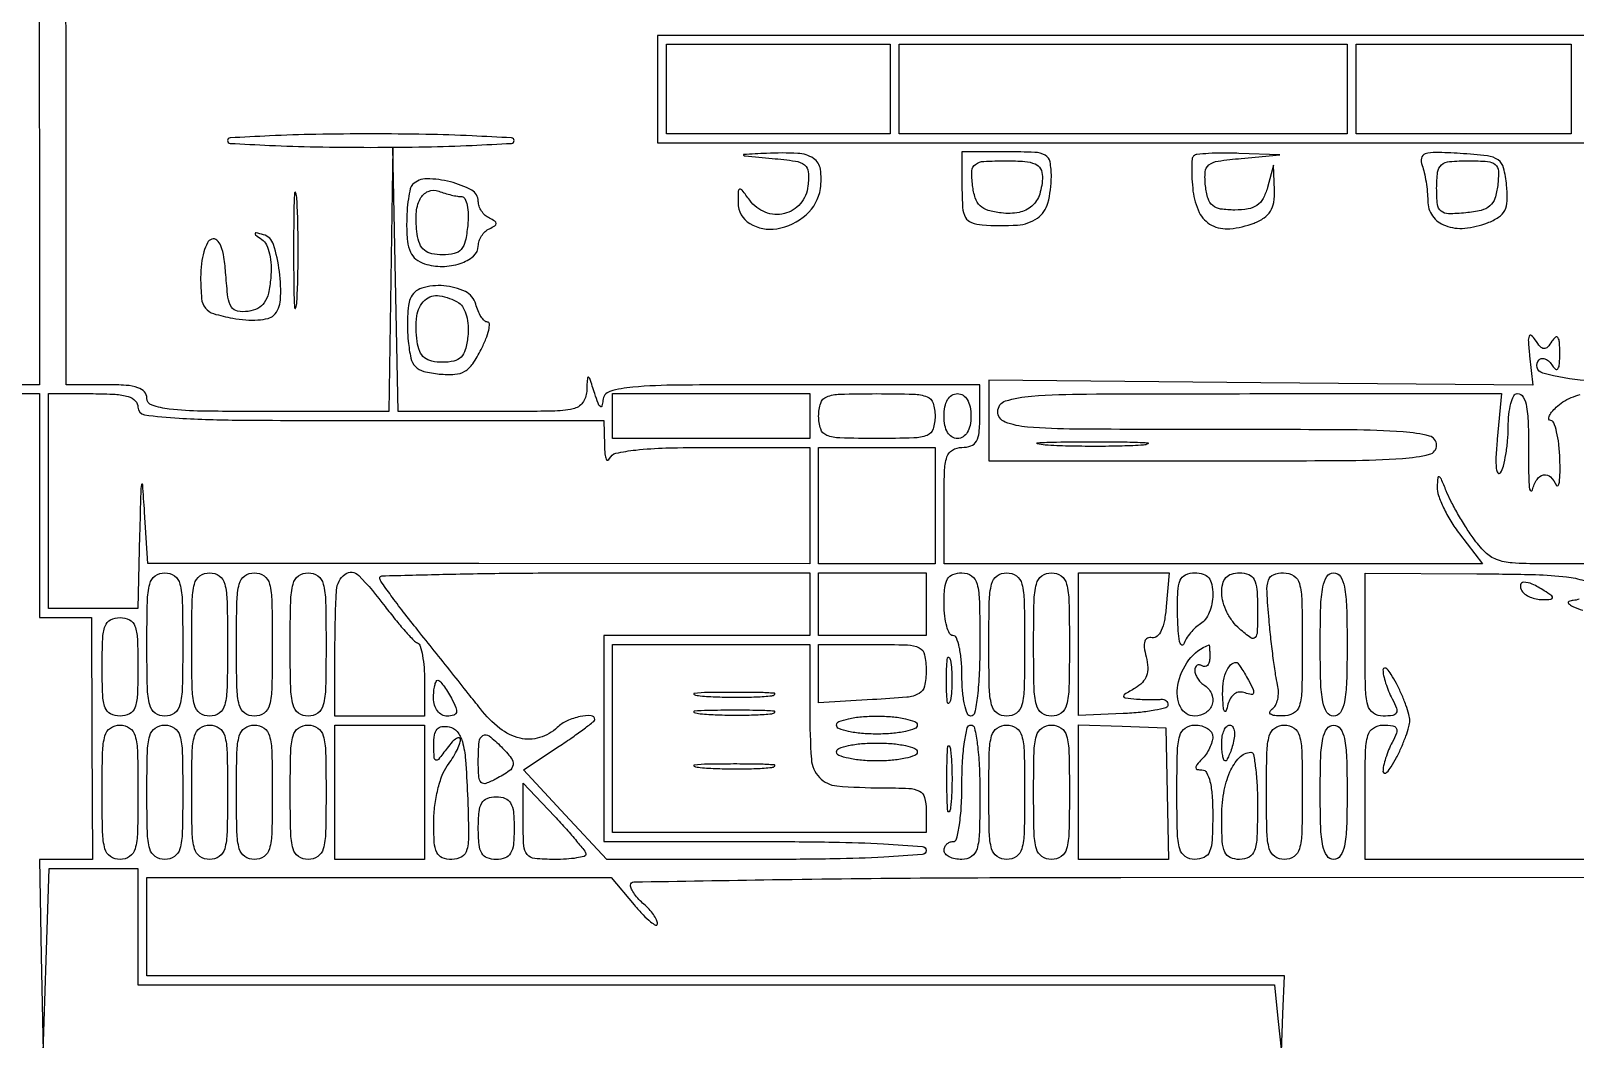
# Model space of a CAD drawing. Extents: x 23 to 255, y 40 to 184.
# Drawn here: x 39.6 to 54.18, y 74.53 to 84.05 of the extents above; entities that cross this region are included whole.
import ezdxf

# ---------------------------------------------------------------- set-up
doc = ezdxf.new("R2010")
doc.units = 0
doc.header["$MEASUREMENT"] = 0

msp = doc.modelspace()

# ---------------------------------------------------------------- linework, layer by layer
for points in [[(207.919475, 175.632891, 0.000007), (191.762556, 175.634099, 0.00002), (173.0434, 175.634494, 0.000013), (151.49745, 175.633531)], [(39.5928, 90.2682, -0.739117), (39.631821, 90.257151, -0.00105), (39.654189, 89.125344, -0.003206), (39.670741, 87.653852, -0.001142), (39.676105, 85.55175), (39.6774, 80.7084), (39.4236, 80.7084)], [(54.3132, 79.0164), (53.853661, 79.0164, -0.015677), (53.587766, 79.024739, -0.076647), (53.441211, 79.05685, -0.104295), (53.333626, 79.126803, -0.041938), (53.219716, 79.26133, -0.014145), (53.147095, 79.369677, -0.010594), (53.073102, 79.492833, -0.010731), (53.00834, 79.611844, -0.02399), (52.965517, 79.70548, 0.005489), (52.919288, 79.81733, 0.189238), (52.899641, 79.837311, 0.515379), (52.885513, 79.828995, 0.013456), (52.880362, 79.743485, 0.091791), (52.892576, 79.662573, 0.027404), (52.939968, 79.546515, 0.026473), (53.008604, 79.419495, 0.025821), (53.090805, 79.299335), (53.306611, 79.0164), (50.764305, 79.0164), (48.222, 79.0164), (48.222, 79.5663, -0.007414), (48.226771, 79.88808, -0.067313), (48.249658, 80.026312, -0.186514), (48.301013, 80.091496, -0.134481), (48.3912, 80.1162, 0.087745), (48.476008, 80.131199, 0.177212), (48.527164, 80.174363, 0.10769), (48.553447, 80.257966, 0.022514), (48.5604, 80.4123), (48.5604, 80.7084), (46.7838, 80.7084, 0.001732), (45.712216, 80.704688, 0.018958), (45.282044, 80.685387, 0.051608), (45.065475, 80.644662, 0.31617), (44.998767, 80.56035, -0.043676), (44.991077, 80.507388, -0.557347), (44.975509, 80.502187, -0.131249), (44.954083, 80.532504, -0.011072), (44.9226, 80.6238, 0.001977), (44.876299, 80.76643, 0.25058), (44.863182, 80.778945, 0.47836), (44.852843, 80.77154, 0.003158), (44.846433, 80.64495, -0.150611), (44.808124, 80.537759, -0.181684), (44.718612, 80.480495, -0.049151), (44.520869, 80.458364, -0.003308), (43.951962, 80.4546), (43.065923, 80.4546), (43.040069, 81.70245), (43.014214, 82.9503), (42.995507, 81.70245), (42.9768, 80.4546), (41.8347, 80.4546, -0.003511), (41.210295, 80.458984, -0.024158), (40.9041, 80.4781, -0.054088), (40.740689, 80.514424, -0.32143), (40.6926, 80.5815, 0.188641), (40.669532, 80.640466, 0.12648), (40.608, 80.6802, 0.063857), (40.495804, 80.702268, 0.016668), (40.3119, 80.7084), (39.9312, 80.7084), (39.9312, 83.15475, 0.00191), (39.926525, 84.37864, 0.008677)], [(54.282702, 80.748632, -0.05078), (53.8773, 80.817844, -0.574431), (53.844028, 80.944228, -0.181222), (53.870622, 80.956323, -0.124761), (53.903528, 80.950337, -0.090656), (53.938174, 80.926174, -0.056911), (53.968825, 80.887268, 0.097686), (53.998774, 80.855011, 0.441737), (54.021053, 80.859625, 0.118079), (54.035035, 80.90489, 0.016133), (54.03825, 81.0045, 0.01472), (54.035162, 81.109364, 0.129191), (54.020855, 81.153147, 0.448183), (53.997655, 81.15678, 0.077816), (53.964225, 81.119282, -0.039809), (53.921625, 81.063519, -0.232957), (53.888359, 81.05019, -0.200764), (53.854103, 81.067716, -0.029561), (53.806438, 81.1314, 0.067707), (53.769276, 81.173888, 0.529623), (53.74814, 81.168329, 0.103423), (53.741014, 81.115227, 0.00933), (53.753316, 80.980988), (53.783956, 80.703676), (51.214432, 80.727188), (48.644908, 80.7507), (48.644954, 80.37), (48.645, 79.9893), (50.76, 79.9893, 0.001392), (52.047086, 79.992884, 0.016081), (52.551707, 80.011931, 0.041621), (52.807255, 80.051358, 0.346587), (52.875, 80.13735, 0.34477), (52.807868, 80.223136, 0.042891), (52.55775, 80.262739, 0.016403), (52.062776, 80.281807, 0.001425), (50.8023, 80.2854, -0.001211), (49.464618, 80.288641, -0.019154), (49.009838, 80.308277, -0.0696), (48.798073, 80.355726, -0.31246), (48.7296, 80.4546, -0.328351), (48.803506, 80.555008, -0.057757), (49.048195, 80.601146, -0.016718), (49.566556, 80.620622, -0.00103), (51.109164, 80.6238), (53.488727, 80.6238), (53.447394, 80.193637, 0.011511), (53.435303, 80.02778, 0.036213), (53.437828, 79.916272, 0.143749), (53.454259, 79.875204, 0.517598), (53.477635, 79.876387, 0.078402), (53.505377, 79.940481, 0.021051), (53.528565, 80.049324, 0.02079), (53.544744, 80.176813, 0.020147), (53.550505, 80.30655, -0.025193), (53.557132, 80.428122, -0.039916), (53.576271, 80.530608, -0.047676), (53.603624, 80.603346, -0.286425), (53.6364, 80.6238, -0.266088), (53.692594, 80.591616, -0.093806), (53.725036, 80.50091, -0.034999), (53.740609, 80.321225, -0.004863), (53.743138, 79.947, 0.008818), (53.745155, 79.809462, 0.031226), (53.753502, 79.72162, 0.284641), (53.766334, 79.706745, 0.42987), (53.780007, 79.71435, -0.076687), (53.822929, 79.814661, -0.210066), (53.885189, 79.85719, -0.245566), (53.951023, 79.837084, -0.097691), (54.005815, 79.75665, 0.585166), (54.021241, 79.754967, 0.12363), (54.034063, 79.787582, 0.030082), (54.04033, 79.879036, 0.01062), (54.038625, 80.01045, 0.019378), (54.028553, 80.148258, 0.031045), (54.008167, 80.264382, 0.032146), (53.981785, 80.349632, 0.311092), (53.952217, 80.37, -0.325207), (53.936121, 80.381707, -0.178714), (53.937159, 80.407277, -0.070266), (53.961327, 80.448096, -0.027638), (54.005014, 80.4969, -0.05845), (54.066524, 80.545494, -0.038974), (54.14651, 80.586523, -0.039055), (54.231604, 80.614532, -0.060048)], [(37.1817, 80.6238), (39.6774, 80.6238), (39.6774, 79.5663), (39.6774, 78.5088), (39.92326, 78.5088), (40.16912, 78.5088), (40.173766, 77.3667), (40.178412, 76.2246), (39.927906, 76.2246), (39.6774, 76.2246), (39.695242, 75.31515), (39.713084, 74.4057), (39.740501, 75.27285), (39.767919, 76.14), (40.18796, 76.14), (40.608, 76.14), (40.608, 75.5901), (40.608, 75.0402), (45.974993, 75.0402), (51.341986, 75.0402), (51.375172, 74.72295), (51.408357, 74.4057), (51.422578, 74.76525), (51.4368, 75.1248), (46.0647, 75.1248), (40.6926, 75.1248), (40.6926, 75.5901), (40.6926, 76.0554), (42.88468, 76.0554), (45.076759, 76.0554), (45.29578, 75.795109, 0.01436), (45.37994, 75.700729, 0.031795), (45.450463, 75.634994, 0.060497), (45.497882, 75.604875, 0.551448), (45.5148, 75.61555, 0.111966), (45.506121, 75.653823, 0.038165), (45.477523, 75.703504, 0.035684), (45.436461, 75.755341, 0.034214), (45.3879, 75.8016, -0.031583), (45.339335, 75.847378, -0.034151), (45.298277, 75.897789, -0.036411), (45.269539, 75.945467, -0.117955), (45.261, 75.981159, -0.409198), (45.291512, 76.012199, -0.000271), (46.601736, 76.033965, -0.002555), (48.090898, 76.050284, -0.001452), (49.89285, 76.05559), (54.5247, 76.055779)], [(54.6516, 76.2246), (53.4249, 76.2246), (52.1982, 76.2246), (52.1982, 76.8591, -0.005824), (52.202635, 77.239802, -0.060494), (52.225089, 77.394509, -0.18486), (52.277361, 77.466115, -0.144655), (52.370377, 77.4936, -0.034424), (52.459749, 77.48744, -0.243659), (52.494149, 77.463107, -0.217658), (52.496304, 77.418723, -0.027829), (52.454977, 77.329962, 0.024855), (52.42149, 77.259144, 0.021343), (52.393279, 77.181694, 0.021892), (52.37374, 77.109082, 0.055999), (52.367921, 77.055012, 0.370931), (52.381455, 77.039427, 0.241182), (52.405413, 77.047579, 0.054833), (52.446043, 77.09994, 0.017409), (52.494821, 77.18602, 0.016372), (52.543197, 77.286683, 0.017157), (52.584076, 77.388755, 0.017072), (52.613228, 77.478989, 0.069698), (52.6212, 77.5359, 0.069698), (52.613228, 77.592811, 0.017072), (52.584076, 77.683045, 0.017157), (52.543197, 77.785117, 0.016372), (52.494821, 77.88578, 0.017409), (52.446043, 77.97186, 0.054833), (52.405413, 78.024221, 0.241182), (52.381455, 78.032373, 0.370931), (52.367921, 78.016788, 0.055999), (52.37374, 77.962718, 0.021892), (52.393279, 77.890106, 0.021343), (52.42149, 77.812656, 0.024855), (52.454977, 77.741838, -0.027829), (52.496304, 77.653077, -0.217658), (52.494149, 77.608693, -0.243659), (52.459749, 77.58436, -0.034424), (52.370377, 77.5782, -0.151997), (52.277076, 77.607234, -0.181443), (52.224738, 77.682366, -0.057145), (52.202516, 77.845612, -0.005283), (52.1982, 78.25401), (52.1982, 78.929819), (53.2557, 78.922875, -0.004222), (53.808358, 78.914578, -0.023768), (54.102809, 78.893643, -0.045565), (54.267819, 78.858546, -0.328661)], [(54.221708, 78.682842, -0.078091), (54.16515, 78.671321, 0.094317), (54.124392, 78.661642, 0.519254), (54.1208, 78.643135, 0.099831), (54.161132, 78.615207, 0.014268), (54.255038, 78.577909, 0.017407)]]:
    msp.add_lwpolyline(points, format="xyb")
for points in [[(45.5148, 83.5002), (45.5148, 82.9926), (53.1288, 82.9926), (60.7428, 82.9926), (60.7428, 83.5002), (60.7428, 84.0078), (53.1288, 84.0078), (45.5148, 84.0078)], [(47.7144, 83.5002), (47.7144, 83.0772), (46.6569, 83.0772), (45.5994, 83.0772), (45.5994, 83.5002), (45.5994, 83.9232), (46.6569, 83.9232), (47.7144, 83.9232)], [(52.029, 83.5002), (52.029, 83.0772), (49.914, 83.0772), (47.799, 83.0772), (47.799, 83.5002), (47.799, 83.9232), (49.914, 83.9232), (52.029, 83.9232)], [(54.144, 83.5002), (54.144, 83.0772), (53.1288, 83.0772), (52.1136, 83.0772), (52.1136, 83.5002), (52.1136, 83.9232), (53.1288, 83.9232), (54.144, 83.9232)], [(46.953, 80.4123), (46.953, 80.2008), (46.0224, 80.2008), (45.0918, 80.2008), (45.0918, 80.4123), (45.0918, 80.6238), (46.0224, 80.6238), (46.953, 80.6238)], [(48.1374, 79.5663), (48.1374, 79.0164), (47.5875, 79.0164), (47.0376, 79.0164), (47.0376, 79.5663), (47.0376, 80.1162), (47.5875, 80.1162), (48.1374, 80.1162)], [(48.0528, 78.6357), (48.0528, 78.3396), (47.5452, 78.3396), (47.0376, 78.3396), (47.0376, 78.6357), (47.0376, 78.9318), (47.5452, 78.9318), (48.0528, 78.9318)], [(43.3152, 76.8591), (43.3152, 76.2246), (42.8922, 76.2246), (42.4692, 76.2246), (42.4692, 76.8591), (42.4692, 77.4936), (42.8922, 77.4936), (43.3152, 77.4936)], [(50.328581, 76.846044), (50.340612, 76.2246), (49.915806, 76.2246), (49.491, 76.2246), (49.491, 76.860654), (49.491, 77.496708), (49.903775, 77.482098), (50.316549, 77.467489)]]:
    msp.add_lwpolyline(points, close=True)
for points in [[(41.454, 83.01375, 0.398079), (41.478326, 82.988038, 0.00214), (41.85162, 82.968938, 0.007317), (42.288572, 82.954861, 0.004393), (42.8076, 82.9503, 0.004393), (43.326628, 82.954861, 0.007317), (43.76358, 82.968938, 0.00214), (44.136874, 82.988038, 0.398079), (44.1612, 83.01375, 0.398079), (44.136874, 83.039462, 0.00214), (43.76358, 83.058562, 0.007317), (43.326628, 83.072639, 0.004393), (42.8076, 83.0772, 0.004393), (42.288572, 83.072639, 0.007317), (41.85162, 83.058562, 0.00214), (41.478326, 83.039462, 0.398079)], [(46.598576, 82.845805, -0.013549), (46.817912, 82.82017, -0.128702), (46.904214, 82.783739, -0.213868), (46.939775, 82.717701, -0.046923), (46.936976, 82.585635, -0.14778), (46.864586, 82.418353, -0.158487), (46.713499, 82.324763, -0.155444), (46.533934, 82.337026, -0.141641), (46.38669, 82.450835, 0.006924), (46.315362, 82.545599, 0.290009), (46.292456, 82.553888, 0.342459), (46.278056, 82.536568, 0.008425), (46.2762, 82.426437, 0.261923), (46.386392, 82.230516, 0.181056), (46.64209, 82.181899, 0.137818), (46.920131, 82.314241, 0.178591), (47.054276, 82.56027, 0.072243), (47.054549, 82.742913, 0.215685), (46.988924, 82.845838, 0.134033), (46.840927, 82.893549, 0.023246), (46.544231, 82.89322, 0.000688), (46.32986, 82.882714, 0.674583), (46.327521, 82.875963, 0.157913), (46.344338, 82.86877, 0.000417)], [(48.3912, 82.5696, 0.017854), (48.397889, 82.382334, 0.106539), (48.425085, 82.289053, 0.179644), (48.48116, 82.239936, 0.073517), (48.58155, 82.217796, 0.032889), (48.915671, 82.216276, 0.138122), (49.103365, 82.281766, 0.177807), (49.202815, 82.424468, 0.062867), (49.235905, 82.67535, 0.048804), (49.223276, 82.812288, 0.222875), (49.177531, 82.875282, 0.116655), (49.078988, 82.902754, 0.009905), (48.8142, 82.908), (48.3912, 82.908)], [(50.579286, 82.868286, 0.177604), (50.565383, 82.838277, 0.01624), (50.561217, 82.754755, 0.019416), (50.563425, 82.651928, 0.013981), (50.573545, 82.537567, 0.084298), (50.632536, 82.33578, 0.159892), (50.74912, 82.215481, 0.14623), (50.922672, 82.181459, 0.066723), (51.149779, 82.234652, 0.057552), (51.245001, 82.284019, 0.105598), (51.305379, 82.346648, 0.100272), (51.336769, 82.430855, 0.048249), (51.343767, 82.546356), (51.335334, 82.7811), (51.276503, 82.5696, -0.055068), (51.234817, 82.465633, -0.120311), (51.177885, 82.402121, -0.109534), (51.094297, 82.368512, -0.041049), (50.967686, 82.3581, -0.035637), (50.834652, 82.367594, -0.137479), (50.759607, 82.400724, -0.148696), (50.716001, 82.466333, -0.044126), (50.691424, 82.585635, -0.046923), (50.688625, 82.717701, -0.213868), (50.724186, 82.783739, -0.128702), (50.810488, 82.82017, -0.013549), (51.029824, 82.845805), (51.3945, 82.87844), (51.00675, 82.89322, 0.009885), (50.855309, 82.895996, 0.014207), (50.721236, 82.891992, 0.009929), (50.611206, 82.883379, 0.173567)], [(52.737098, 82.779265, -0.035097), (52.757566, 82.712204, -0.016913), (52.774742, 82.623967, -0.016679), (52.786512, 82.530357, -0.022935), (52.7904, 82.445648, 0.156385), (52.836159, 82.302925, 0.150028), (52.957051, 82.210554, 0.112779), (53.139973, 82.186639, 0.06728), (53.354744, 82.236691, 0.051944), (53.460519, 82.290039, 0.132425), (53.51775, 82.353151, 0.111585), (53.540967, 82.443701, 0.031226), (53.536014, 82.590696, 0.036127), (53.507938, 82.7559, 0.184353), (53.455871, 82.831167, 0.122481), (53.35432, 82.869074, 0.012514), (53.096648, 82.891935, 0.009003), (52.86587, 82.902432, 0.082969), (52.767009, 82.88869, 0.274658), (52.731131, 82.848683, 0.141264)], [(49.151305, 82.67535, -0.073599), (49.125229, 82.509215, -0.136303), (49.051682, 82.395363, -0.136719), (48.930135, 82.335965, -0.074251), (48.76272, 82.330176, -0.042129), (48.637749, 82.355232, -0.121338), (48.561741, 82.399112, -0.126166), (48.516511, 82.47211, -0.047324), (48.491331, 82.59075, -0.037812), (48.485967, 82.728315, -0.229252), (48.518442, 82.789593, -0.145923), (48.597406, 82.817787, -0.013287), (48.808581, 82.8234, -0.017869), (48.984464, 82.817112, -0.084273), (49.082225, 82.793228, -0.165034), (49.132897, 82.747433, -0.130112)], [(53.451669, 82.59075, -0.047844), (53.425529, 82.468214, -0.139735), (53.378359, 82.396757, -0.121741), (53.296165, 82.355276, -0.032252), (53.14995, 82.33159, -0.021973), (52.985835, 82.323018, -0.179517), (52.916425, 82.34812, -0.193387), (52.882991, 82.411338, -0.026112), (52.875, 82.56424, -0.030651), (52.884314, 82.716033, -0.186769), (52.920773, 82.784083, -0.158247), (52.997281, 82.81605, -0.020473), (53.176719, 82.8234, -0.017643), (53.356327, 82.81706, -0.159249), (53.428199, 82.787818, -0.213995), (53.457721, 82.726218, -0.034973)], [(43.2024, 82.5978, 0.140573), (43.180401, 82.558107, 0.019373), (43.162568, 82.464379, 0.020971), (43.150126, 82.348926, 0.016354), (43.146, 82.222801, 0.025517), (43.154151, 82.063188, 0.081309), (43.181947, 81.96048, 0.11835), (43.233841, 81.893914, 0.091678), (43.3152, 81.8505, 0.080074), (43.482869, 81.825584, 0.07692), (43.652357, 81.853949, 0.093584), (43.778381, 81.923778, 0.223145), (43.8228, 82.018351, -0.082582), (43.83067, 82.065676, -0.06121), (43.853864, 82.113465, -0.060887), (43.888112, 82.154479, -0.079367), (43.92855, 82.18185, 0.029131), (43.979942, 82.209584, 0.260055), (43.992, 82.2312, 0.260055), (43.979942, 82.252816, 0.029131), (43.92855, 82.28055, -0.076736), (43.888113, 82.307613, -0.060543), (43.853864, 82.347711, -0.061408), (43.830665, 82.394151, -0.085362), (43.8228, 82.439883, 0.274365), (43.760283, 82.545236, 0.062693), (43.559337, 82.624211, 0.060759), (43.336552, 82.652857, 0.200604)], [(42.078193, 81.9774, 0.002611), (42.080014, 81.628568, 0.013058), (42.08716, 81.433184, 0.829596), (42.097621, 81.43189, 0.061613), (42.108718, 81.49095, 0.009864), (42.118234, 81.712407, 0.005804), (42.12131, 81.9774, 0.005804), (42.118234, 82.242393, 0.009864), (42.108718, 82.46385, 0.061613), (42.097621, 82.52291, 0.829596), (42.08716, 82.521616, 0.013058), (42.080014, 82.326232, 0.002611)], [(43.665879, 82.485, -0.289007), (43.695985, 82.466013, -0.060738), (43.71674, 82.404233, -0.04637), (43.726558, 82.31542, -0.028396), (43.72241, 82.21005, -0.028459), (43.699832, 82.063658, -0.126565), (43.661387, 81.986396, -0.161027), (43.595937, 81.947343, -0.054719), (43.4844, 81.9351, -0.051798), (43.382421, 81.945693, -0.120685), (43.313636, 81.978684, -0.126539), (43.26985, 82.038533, -0.059858), (43.24506, 82.131603, -0.047966), (43.23648, 82.322621, -0.10475), (43.273935, 82.46358, -0.177153), (43.349642, 82.534346, -0.194243), (43.449732, 82.536078, 0.018103), (43.506783, 82.516523, 0.015489), (43.568132, 82.500004, 0.015765), (43.624853, 82.488475, 0.042275)], [(41.30595, 82.083639, 0.192831), (41.264195, 82.047974, 0.049949), (41.230487, 81.964335, 0.042193), (41.207716, 81.851394, 0.028661), (41.2002, 81.720383, 0.021758), (41.208799, 81.522874, 0.145965), (41.244543, 81.432571, 0.155291), (41.322828, 81.379485, 0.025586), (41.502619, 81.336133, 0.028629), (41.625932, 81.320236, 0.035397), (41.741732, 81.320214, 0.038682), (41.836439, 81.334323, 0.140968), (41.889091, 81.363451, 0.184902), (41.954187, 81.509328, 0.045102), (41.944513, 81.777264, 0.044398), (41.888691, 82.032927, 0.256502), (41.7924, 82.125351, 0.007348), (41.724956, 82.142432, 0.38857), (41.714225, 82.136459, 0.324162), (41.718306, 82.123507, 0.006451), (41.777526, 82.080719, -0.128442), (41.820936, 82.029444, -0.055025), (41.850848, 81.944099, -0.046618), (41.865423, 81.835979, -0.034018), (41.862126, 81.714728, -0.030568), (41.839615, 81.57189, -0.095036), (41.801205, 81.482769, -0.128643), (41.740238, 81.429461, -0.080483), (41.6492, 81.401102, -0.07913), (41.54835, 81.402773, -0.215117), (41.490658, 81.442096, -0.106693), (41.458281, 81.534753, -0.013468), (41.4377, 81.74704, 0.017947), (41.420172, 81.912394, 0.057962), (41.3921, 82.019084, 0.11864), (41.353813, 82.07395, 0.26904)], [(43.179684, 81.520154, 0.062432), (43.163833, 81.455855, 0.017754), (43.155439, 81.353086, 0.017588), (43.154165, 81.235369, 0.01779), (43.161189, 81.118304, 0.030084), (43.185951, 80.960509, 0.136867), (43.229117, 80.879161, 0.14459), (43.306775, 80.834313, 0.034941), (43.454698, 80.809428, 0.039568), (43.600827, 80.806838, 0.118172), (43.695815, 80.83587, 0.111411), (43.770537, 80.906011, 0.033103), (43.850064, 81.042078, 0.019999), (43.89469, 81.141276, 0.038035), (43.921099, 81.224659, 0.054497), (43.928231, 81.282925, 0.418002), (43.910783, 81.3006, -0.192504), (43.881477, 81.312317, -0.055891), (43.849585, 81.350302, -0.047298), (43.820238, 81.405028, -0.035496), (43.798287, 81.4698, 0.220653), (43.700972, 81.58768, 0.09153), (43.496775, 81.642827, 0.092903), (43.288727, 81.6211, 0.232841)], [(43.639224, 81.480475, -0.128667), (43.68134, 81.435255, -0.058144), (43.711439, 81.359407, -0.050883), (43.726617, 81.265323, -0.043008), (43.723824, 81.16452, -0.037039), (43.700032, 81.039259, -0.128935), (43.659575, 80.968304, -0.146835), (43.592926, 80.9315, -0.05329), (43.4844, 80.9199, -0.051798), (43.382421, 80.930493, -0.120685), (43.313636, 80.963484, -0.126539), (43.26985, 81.023333, -0.059858), (43.24506, 81.116403, -0.064739), (43.242298, 81.357719, -0.178669), (43.318314, 81.506828, -0.228865), (43.456854, 81.54904, -0.103057)], [(40.608, 80.4969, 0.373972), (40.670996, 80.424454, 0.020426), (40.99575, 80.39237, 0.012793), (41.568829, 80.374, 0.001615), (42.8076, 80.37), (45.0072, 80.37), (45.013879, 80.13735, 0.017437), (45.019178, 80.0541, 0.068218), (45.031131, 80.004105, 0.378789), (45.046749, 79.996058, 0.239112), (45.063229, 80.01045, -0.248196), (45.123352, 80.061164, -0.02629), (45.310388, 80.091651, -0.020984), (45.594764, 80.110747, -0.006272), (46.02945, 80.1162), (46.953, 80.1162), (46.953, 79.566228), (46.953, 79.016257), (43.826955, 79.018572), (40.70091, 79.020888), (40.670451, 79.505094, 0.002641), (40.652772, 79.764292, 0.865718), (40.642737, 79.764999, 0.046974), (40.633829, 79.6912, 0.000835), (40.623997, 79.29135), (40.608, 78.5934), (40.185, 78.5934), (39.762, 78.5934), (39.762, 79.6086), (39.762, 80.6238), (40.185, 80.6238, -0.014068), (40.393157, 80.617942, -0.058865), (40.51635, 80.596305, -0.122766), (40.583038, 80.556713, -0.200296)], [(48.1374, 80.4123, -0.077921), (48.118288, 80.290406, -0.226921), (48.06126, 80.230085, -0.085635), (47.936351, 80.205242, -0.006367), (47.5875, 80.2008, -0.006367), (47.238649, 80.205242, -0.085635), (47.11374, 80.230085, -0.226921), (47.056712, 80.290406, -0.077921), (47.0376, 80.4123, -0.077921), (47.056712, 80.534194, -0.226921), (47.11374, 80.594515, -0.085635), (47.238649, 80.619358, -0.006367), (47.5875, 80.6238, -0.006367), (47.936351, 80.619358, -0.085635), (48.06126, 80.594515, -0.226921), (48.118288, 80.534194, -0.077921)], [(48.4758, 80.4123, -0.04716), (48.467456, 80.32403, -0.088208), (48.44196, 80.2572, -0.118484), (48.40135, 80.215844, -0.140575), (48.3489, 80.2008, -0.140575), (48.29645, 80.215844, -0.118484), (48.25584, 80.2572, -0.088208), (48.230344, 80.32403, -0.04716), (48.222, 80.4123, -0.04716), (48.230344, 80.50057, -0.088208), (48.25584, 80.5674, -0.118484), (48.29645, 80.608756, -0.140575), (48.3489, 80.6238, -0.140575), (48.40135, 80.608756, -0.118484), (48.44196, 80.5674, -0.088208), (48.467456, 80.50057, -0.04716)], [(50.107439, 80.138536, -0.011299), (49.903335, 80.128836, -0.006131), (49.652138, 80.125662, -0.006105), (49.396333, 80.12869, -0.009604), (49.176839, 80.138189, -0.045022), (49.103562, 80.149448, -0.85479), (49.104466, 80.159915, -0.014736), (49.284526, 80.167233, -0.002694), (49.6179, 80.169154, -0.002807), (49.951999, 80.167403, -0.012902), (50.145575, 80.160303, -0.764402), (50.147764, 80.149666, -0.099936)], [(41.031, 78.255, -0.005351), (41.026653, 77.848822, -0.055952), (41.004563, 77.68395, -0.176663), (40.953016, 77.60774, -0.157888), (40.8618, 77.5782, -0.157888), (40.770584, 77.60774, -0.176663), (40.719038, 77.68395, -0.055952), (40.696947, 77.848822, -0.005351), (40.6926, 78.255, -0.005351), (40.696947, 78.661178, -0.055952), (40.719038, 78.82605, -0.176663), (40.770584, 78.90226, -0.157888), (40.8618, 78.9318, -0.157888), (40.953016, 78.90226, -0.176663), (41.004563, 78.82605, -0.055952), (41.026653, 78.661178, -0.005351)], [(41.454, 78.255, -0.005351), (41.449653, 77.848822, -0.055952), (41.427563, 77.68395, -0.176663), (41.376016, 77.60774, -0.157888), (41.2848, 77.5782, -0.157888), (41.193584, 77.60774, -0.176663), (41.142038, 77.68395, -0.055952), (41.119947, 77.848822, -0.005351), (41.1156, 78.255, -0.005351), (41.119947, 78.661178, -0.055952), (41.142038, 78.82605, -0.176663), (41.193584, 78.90226, -0.157888), (41.2848, 78.9318, -0.157888), (41.376016, 78.90226, -0.176663), (41.427563, 78.82605, -0.055952), (41.449653, 78.661178, -0.005351)], [(41.877, 78.255, -0.005351), (41.872653, 77.848822, -0.055952), (41.850563, 77.68395, -0.176663), (41.799016, 77.60774, -0.157888), (41.7078, 77.5782, -0.157888), (41.616584, 77.60774, -0.176663), (41.565038, 77.68395, -0.055952), (41.542947, 77.848822, -0.005351), (41.5386, 78.255, -0.005351), (41.542947, 78.661178, -0.055952), (41.565038, 78.82605, -0.176663), (41.616584, 78.90226, -0.157888), (41.7078, 78.9318, -0.157888), (41.799016, 78.90226, -0.176663), (41.850563, 78.82605, -0.055952), (41.872653, 78.661178, -0.005351)], [(42.3846, 78.255, -0.005351), (42.380253, 77.848822, -0.055952), (42.358163, 77.68395, -0.176663), (42.306616, 77.60774, -0.157888), (42.2154, 77.5782, -0.157888), (42.124184, 77.60774, -0.176663), (42.072638, 77.68395, -0.055952), (42.050547, 77.848822, -0.005351), (42.0462, 78.255, -0.005351), (42.050547, 78.661178, -0.055952), (42.072638, 78.82605, -0.176663), (42.124184, 78.90226, -0.157888), (42.2154, 78.9318, -0.157888), (42.306616, 78.90226, -0.176663), (42.358163, 78.82605, -0.055952), (42.380253, 78.661178, -0.005351)], [(42.942105, 78.61455, 0.008492), (43.0386, 78.490985, 0.011291), (43.130699, 78.382208, 0.008723), (43.2107, 78.295046, 0.103398), (43.248246, 78.2691, -0.224839), (43.274378, 78.239891, -0.025858), (43.295532, 78.15185, -0.02715), (43.310326, 78.038534, -0.018886), (43.3152, 77.90955), (43.3152, 77.5782), (42.8922, 77.5782), (42.4692, 77.5782), (42.4692, 78.255, -0.014095), (42.48364, 78.767131, -0.219517), (42.563986, 78.918289, -0.382325), (42.693498, 78.907867, -0.02854)], [(46.953, 78.6357), (46.953, 78.3396), (45.9801, 78.3396), (45.0072, 78.3396), (45.0072, 77.3667), (45.0072, 76.3938), (46.53, 76.3938, -0.00406), (47.174706, 76.388565, -0.009815), (47.65095, 76.371475, -0.004817), (48.01718, 76.347588, -0.392481), (48.0528, 76.3092, -0.392225), (48.017242, 76.270845, -0.0049), (47.654707, 76.246937, -0.009907), (47.183083, 76.229839, -0.004106), (46.545029, 76.2246), (45.037259, 76.2246), (44.643037, 76.647397), (44.248815, 77.070195), (44.585708, 77.29314, 0.005994), (44.714836, 77.380836, 0.009362), (44.823638, 77.459718, 0.004102), (44.913602, 77.528711, 0.231075), (44.9226, 77.547142, 0.400847), (44.888891, 77.582433, 0.063605), (44.783989, 77.573898, 0.053216), (44.660982, 77.533876, 0.084384), (44.569093, 77.47245, -0.116372), (44.401523, 77.375183, -0.13344), (44.216949, 77.369845, -0.108493), (44.026096, 77.462637, -0.059596), (43.841978, 77.647618, 0.001474), (43.72852, 77.791724, 0.000601), (43.573444, 77.987021, 0.000595), (43.406299, 78.196484, 0.00076), (43.25175, 78.389091, -0.004899), (43.11396, 78.563754, -0.007411), (42.997818, 78.718673, -0.003394), (42.902298, 78.851991, -0.154951), (42.8922, 78.883794, -0.406666), (42.911319, 78.903414, -0.000549), (43.48863, 78.917698, -0.003694), (44.144045, 78.92835, -0.002216), (44.9226, 78.9318), (46.953, 78.9318)], [(48.5604, 78.255, -0.010616), (48.554655, 77.984434, -0.020476), (48.536606, 77.76855, -0.01702), (48.510809, 77.607046, -0.358912), (48.4758, 77.5782, -0.31052), (48.442932, 77.600791, -0.036969), (48.416051, 77.690031, -0.033738), (48.397315, 77.812986, -0.020945), (48.3912, 77.9589, 0.020945), (48.385085, 78.104814, 0.033738), (48.366349, 78.227769, 0.036969), (48.339468, 78.317009, 0.31052), (48.3066, 78.3396, -0.277684), (48.27397, 78.359235, -0.052312), (48.246851, 78.426579, -0.042582), (48.228137, 78.522242, -0.027026), (48.222, 78.6357, -0.022514), (48.228953, 78.790034, -0.10769), (48.255236, 78.873638, -0.177212), (48.306392, 78.916801, -0.087745), (48.3912, 78.9318, -0.157888), (48.482416, 78.90226, -0.176663), (48.533963, 78.82605, -0.055952), (48.556053, 78.661178, -0.005351)], [(48.9834, 78.255, -0.005351), (48.979053, 77.848822, -0.055952), (48.956963, 77.68395, -0.176663), (48.905416, 77.60774, -0.157888), (48.8142, 77.5782, -0.157888), (48.722984, 77.60774, -0.176663), (48.671438, 77.68395, -0.055952), (48.649347, 77.848822, -0.005351), (48.645, 78.255, -0.005351), (48.649347, 78.661178, -0.055952), (48.671438, 78.82605, -0.176663), (48.722984, 78.90226, -0.157888), (48.8142, 78.9318, -0.157888), (48.905416, 78.90226, -0.176663), (48.956963, 78.82605, -0.055952), (48.979053, 78.661178, -0.005351)], [(49.4064, 78.255, -0.005351), (49.402053, 77.848822, -0.055952), (49.379963, 77.68395, -0.176663), (49.328416, 77.60774, -0.157888), (49.2372, 77.5782, -0.157888), (49.145984, 77.60774, -0.176663), (49.094438, 77.68395, -0.055952), (49.072347, 77.848822, -0.005351), (49.068, 78.255, -0.005351), (49.072347, 78.661178, -0.055952), (49.094438, 78.82605, -0.176663), (49.145984, 78.90226, -0.157888), (49.2372, 78.9318, -0.157888), (49.328416, 78.90226, -0.176663), (49.379963, 78.82605, -0.055952), (49.402053, 78.661178, -0.005351)], [(50.320957, 78.61455, -0.024967), (50.303135, 78.480832, -0.060733), (50.273427, 78.386052, -0.102241), (50.234103, 78.331987, -0.23881), (50.187191, 78.319036, 0.152886), (50.143668, 78.314497, 0.219299), (50.118149, 78.286076, 0.108512), (50.113316, 78.228496, 0.028374), (50.130858, 78.136873, -0.049249), (50.145586, 78.037734, -0.097538), (50.134112, 77.959375, -0.107478), (50.094998, 77.896146, -0.06912), (50.026867, 77.842759, 0.006009), (49.927609, 77.783443, 0.297268), (49.918253, 77.763686, 0.345971), (49.932867, 77.749545, 0.007132), (50.0409, 77.739954, 0.007762), (50.110331, 77.73587, 0.008044), (50.179036, 77.734005, 0.007813), (50.238514, 77.734276, 0.034115), (50.27355, 77.737382, -0.100347), (50.297751, 77.73633, -0.11467), (50.318352, 77.725819, -0.115562), (50.332098, 77.707378, -0.103099), (50.336969, 77.68395, -0.338178), (50.317239, 77.658141, -0.01901), (50.2127, 77.633898, -0.022868), (50.076116, 77.614075, -0.014064), (49.913969, 77.602662), (49.491, 77.584823), (49.491, 78.258312), (49.491, 78.9318), (49.919107, 78.9318), (50.347214, 78.9318)], [(50.76, 78.724504, -0.05022), (50.75151, 78.640191, -0.048506), (50.726367, 78.558228, -0.052458), (50.689393, 78.490451, -0.108645), (50.645505, 78.449554, 0.052406), (50.59815, 78.414412, 0.032948), (50.550536, 78.364496, 0.032879), (50.509718, 78.308537, 0.050709), (50.482984, 78.255, -0.54305), (50.464532, 78.25099, -0.149455), (50.447104, 78.28342, -0.033499), (50.434069, 78.383565, -0.011459), (50.428279, 78.52995, -0.012276), (50.430066, 78.755281, -0.088188), (50.452476, 78.861254, -0.194464), (50.502573, 78.913078, -0.104935), (50.5908, 78.9318, -0.075326), (50.669502, 78.919876, -0.147431), (50.721587, 78.884738, -0.124948), (50.750848, 78.821925, -0.046869)], [(51.183, 78.594228, -0.005912), (51.180381, 78.372693, -0.176013), (51.160326, 78.321308, -0.386899), (51.121211, 78.316912, -0.020425), (51.0138, 78.40153, -0.05688), (50.949044, 78.471171, -0.042725), (50.894303, 78.560452, -0.043637), (50.856928, 78.654734, -0.072675), (50.8446, 78.739102, -0.054748), (50.854299, 78.827411, -0.126108), (50.884321, 78.886563, -0.139683), (50.936715, 78.920343, -0.073908), (51.0138, 78.9318, -0.094813), (51.100199, 78.915268, -0.184048), (51.151249, 78.868454, -0.099011), (51.17666, 78.775646, -0.017469)], [(51.606, 78.255, -0.004829), (51.601891, 77.829588, -0.063924), (51.578942, 77.67459, -0.207795), (51.52214, 77.604981, -0.121446), (51.41565, 77.579495, -0.027006), (51.344969, 77.583798, -0.117142), (51.305755, 77.598025, -0.357846), (51.299292, 77.618752, -0.151237), (51.319067, 77.642945, 0.124797), (51.351976, 77.679195, 0.065667), (51.37341, 77.736545, 0.058963), (51.380879, 77.80497, 0.056454), (51.372389, 77.8743, -0.021074), (51.354237, 77.967437, -0.004984), (51.332075, 78.124267, -0.005121), (51.310226, 78.305198, -0.005028), (51.291942, 78.48765, -0.008576), (51.272569, 78.753773, -0.088926), (51.285869, 78.862366, -0.228008), (51.333448, 78.913685, -0.093986), (51.42897, 78.9318, -0.14327), (51.525725, 78.903495, -0.188629), (51.579318, 78.829792, -0.058878), (51.601741, 78.668596, -0.005149)], [(52.029, 78.255, -0.006994), (52.02404, 77.9004, -0.039364), (52.003884, 77.71215, -0.093584), (51.96529, 77.613223, -0.258593), (51.9021, 77.5782, -0.258593), (51.83891, 77.613223, -0.093584), (51.800316, 77.71215, -0.039364), (51.78016, 77.9004, -0.006994), (51.7752, 78.255, -0.006994), (51.78016, 78.6096, -0.039364), (51.800316, 78.79785, -0.093584), (51.83891, 78.896777, -0.258593), (51.9021, 78.9318, -0.258593), (51.96529, 78.896777, -0.093584), (52.003884, 78.79785, -0.039364), (52.02404, 78.6096, -0.006994)], [(53.6787, 78.7626, 0.101161), (53.709124, 78.730281, 0.052761), (53.75765, 78.703232, 0.049393), (53.815443, 78.685075, 0.053738), (53.874043, 78.679295, 0.012098), (53.95462, 78.681976, 0.343021), (53.969364, 78.694863, 0.295079), (53.961497, 78.71443, 0.010223), (53.8902, 78.7626, 0.03301), (53.778599, 78.824694, 0.110887), (53.697506, 78.842902, 0.372932), (53.667408, 78.816827, 0.175918)], [(40.608, 78.0435, -0.009792), (40.602797, 77.777844, -0.077556), (40.579159, 77.657512, -0.189837), (40.527981, 77.599628, -0.118451), (40.4388, 77.5782, -0.118451), (40.349619, 77.599628, -0.189837), (40.298441, 77.657512, -0.077556), (40.274803, 77.777844, -0.009792), (40.2696, 78.0435, -0.009792), (40.274803, 78.309156, -0.077556), (40.298441, 78.429487, -0.189837), (40.349619, 78.487372, -0.118451), (40.4388, 78.5088, -0.118451), (40.527981, 78.487372, -0.189837), (40.579159, 78.429487, -0.077556), (40.602797, 78.309156, -0.009792)], [(46.953, 77.629551, 0.017361), (46.968892, 77.171981, 0.172816), (47.044493, 76.998839, 0.185696), (47.209915, 76.919002, 0.020612), (47.636719, 76.9014, -0.010659), (47.888892, 76.896024, -0.10732), (47.990042, 76.869499, -0.216074), (48.037768, 76.809862, -0.062408), (48.0528, 76.6899), (48.0528, 76.4784), (46.5723, 76.4784), (45.0918, 76.4784), (45.0918, 77.3667), (45.0918, 78.255), (46.0224, 78.255), (46.953, 78.255)], [(48.0528, 78.008714, -0.051828), (48.03742, 77.860739, -0.220308), (47.985585, 77.791237, -0.10281), (47.871976, 77.757162, -0.007526), (47.545046, 77.733764), (47.037292, 77.7051), (47.037446, 77.98005), (47.0376, 78.255), (47.5452, 78.255, -0.006821), (47.87802, 78.250459, -0.106513), (47.988059, 78.223588, -0.235822), (48.038349, 78.158236, -0.048212)], [(50.7318, 78.131821, -0.05773), (50.726697, 78.087769, -0.124167), (50.711091, 78.057626, -0.190804), (50.688014, 78.045935, -0.16277), (50.6613, 78.052214, 0.097319), (50.634412, 78.062321, 0.174895), (50.611509, 78.058135, 0.170682), (50.596183, 78.040145, 0.092142), (50.5908, 78.011186, 0.085235), (50.597021, 77.974958, 0.053414), (50.615651, 77.936078, 0.051777), (50.643038, 77.900573, 0.064269), (50.6754, 77.8743, -0.148632), (50.747066, 77.792938, -0.178179), (50.754604, 77.691749, -0.177865), (50.694729, 77.60969, -0.14817), (50.5908, 77.5782, -0.291823), (50.454411, 77.665213, -0.159122), (50.429827, 77.870043, -0.11058), (50.535277, 78.108466, -0.143354), (50.72475, 78.252309, -0.502428), (50.727591, 78.250502, -0.003644), (50.729729, 78.218026, -0.009242), (50.731295, 78.17887, -0.00537)], [(48.281705, 77.72625, -0.142433), (48.268275, 77.700022, -0.611425), (48.255812, 77.703646, -0.039503), (48.247247, 77.780268, -0.008087), (48.245042, 77.9166, -0.008087), (48.247247, 78.052932, -0.039503), (48.255812, 78.129554, -0.611425), (48.268275, 78.133178, -0.142433), (48.281705, 78.10695, -0.029693), (48.293119, 78.02026, -0.017887), (48.296829, 77.9166, -0.017887), (48.293119, 77.81294, -0.029693)], [(51.097381, 77.918504, -0.013797), (51.141502, 77.830296, -0.17547), (51.144737, 77.793968, -0.394753), (51.124089, 77.781016, -0.043706), (51.065457, 77.797816, 0.11193), (51.01369, 77.805294, 0.127926), (50.966533, 77.788935, 0.111593), (50.928759, 77.749202, 0.071333), (50.904113, 77.690162, -0.020226), (50.884706, 77.62594, -0.595893), (50.871314, 77.62375, -0.147293), (50.86046, 77.652101, -0.007067), (50.854414, 77.75445, -0.038535), (50.858617, 77.885109, -0.065092), (50.884538, 77.991403, -0.091464), (50.927557, 78.061315, -0.212297), (50.982623, 78.0858, -0.235242), (50.996246, 78.079016, -0.011349), (51.026738, 78.036657, -0.016511), (51.061243, 77.982612, -0.010951)], [(43.569, 77.7474, -0.0226), (43.611254, 77.659074, -0.158653), (43.615314, 77.612157, -0.275318), (43.590553, 77.5864, -0.067049), (43.529677, 77.5782, -0.124952), (43.479229, 77.591007, -0.10511), (43.437185, 77.626904, -0.09192), (43.409355, 77.681509, -0.072129), (43.3998, 77.7474, -0.021917), (43.402644, 77.812248, -0.03519), (43.411351, 77.866897, -0.039496), (43.423867, 77.906335, -0.305107), (43.439123, 77.9166, -0.210508), (43.459258, 77.90773, -0.021557), (43.493496, 77.866897, -0.02397), (43.531449, 77.812215, -0.016854)], [(45.918886, 77.769946, 0.013671), (46.080337, 77.759886, 0.00893), (46.266933, 77.756707, 0.008983), (46.44908, 77.76013, 0.016947), (46.595686, 77.770505, 0.153636), (46.623011, 77.782362, 0.661512), (46.619355, 77.793684, 0.018464), (46.476971, 77.801187, 0.004138), (46.2339, 77.802998, 0.003921), (45.991544, 77.800898, 0.022011), (45.862185, 77.793059, 0.807686), (45.860987, 77.781954, 0.057523)], [(45.918886, 77.600746, 0.013671), (46.080337, 77.590686, 0.00893), (46.266933, 77.587507, 0.008983), (46.44908, 77.59093, 0.016947), (46.595686, 77.601305, 0.153636), (46.623011, 77.613162, 0.661512), (46.619355, 77.624484, 0.018464), (46.476971, 77.631987, 0.004138), (46.2339, 77.633798, 0.003921), (45.991544, 77.631698, 0.022011), (45.862185, 77.623859, 0.807686), (45.860987, 77.612754, 0.057523)], [(40.608, 76.8591, -0.005909), (40.603533, 76.481074, -0.059311), (40.58121, 76.325063, -0.180365), (40.529712, 76.252544, -0.150217), (40.4388, 76.2246, -0.150217), (40.347888, 76.252544, -0.180365), (40.29639, 76.325063, -0.059311), (40.274067, 76.481074, -0.005909), (40.2696, 76.8591, -0.005909), (40.274067, 77.237126, -0.059311), (40.29639, 77.393137, -0.180365), (40.347888, 77.465656, -0.150217), (40.4388, 77.4936, -0.150217), (40.529712, 77.465656, -0.180365), (40.58121, 77.393137, -0.059311), (40.603533, 77.237126, -0.005909)], [(41.031, 76.8591, -0.005909), (41.026533, 76.481074, -0.059311), (41.00421, 76.325063, -0.180365), (40.952712, 76.252544, -0.150217), (40.8618, 76.2246, -0.150217), (40.770888, 76.252544, -0.180365), (40.71939, 76.325063, -0.059311), (40.697067, 76.481074, -0.005909), (40.6926, 76.8591, -0.005909), (40.697067, 77.237126, -0.059311), (40.71939, 77.393137, -0.180365), (40.770888, 77.465656, -0.150217), (40.8618, 77.4936, -0.150217), (40.952712, 77.465656, -0.180365), (41.00421, 77.393137, -0.059311), (41.026533, 77.237126, -0.005909)], [(41.454, 76.8591, -0.005909), (41.449533, 76.481074, -0.059311), (41.42721, 76.325063, -0.180365), (41.375712, 76.252544, -0.150217), (41.2848, 76.2246, -0.150217), (41.193888, 76.252544, -0.180365), (41.14239, 76.325063, -0.059311), (41.120067, 76.481074, -0.005909), (41.1156, 76.8591, -0.005909), (41.120067, 77.237126, -0.059311), (41.14239, 77.393137, -0.180365), (41.193888, 77.465656, -0.150217), (41.2848, 77.4936, -0.150217), (41.375712, 77.465656, -0.180365), (41.42721, 77.393137, -0.059311), (41.449533, 77.237126, -0.005909)], [(41.877, 76.8591, -0.005909), (41.872533, 76.481074, -0.059311), (41.85021, 76.325063, -0.180365), (41.798712, 76.252544, -0.150217), (41.7078, 76.2246, -0.150217), (41.616888, 76.252544, -0.180365), (41.56539, 76.325063, -0.059311), (41.543067, 76.481074, -0.005909), (41.5386, 76.8591, -0.005909), (41.543067, 77.237126, -0.059311), (41.56539, 77.393137, -0.180365), (41.616888, 77.465656, -0.150217), (41.7078, 77.4936, -0.150217), (41.798712, 77.465656, -0.180365), (41.85021, 77.393137, -0.059311), (41.872533, 77.237126, -0.005909)], [(42.3846, 76.8591, -0.005909), (42.380133, 76.481074, -0.059311), (42.35781, 76.325063, -0.180365), (42.306312, 76.252544, -0.150217), (42.2154, 76.2246, -0.150217), (42.124488, 76.252544, -0.180365), (42.07299, 76.325063, -0.059311), (42.050667, 76.481074, -0.005909), (42.0462, 76.8591, -0.005909), (42.050667, 77.237126, -0.059311), (42.07299, 77.393137, -0.180365), (42.124488, 77.465656, -0.150217), (42.2154, 77.4936, -0.150217), (42.306312, 77.465656, -0.180365), (42.35781, 77.393137, -0.059311), (42.380133, 77.237126, -0.005909)], [(43.720756, 76.837053, -0.005634), (43.731686, 76.464067, -0.063889), (43.715575, 76.317625, -0.201507), (43.666007, 76.250333, -0.135377), (43.572706, 76.2246, -0.093074), (43.482915, 76.24146, -0.19165), (43.431448, 76.289401, -0.097559), (43.407015, 76.386035, -0.015159), (43.402491, 76.58415, -0.030197), (43.412665, 76.733854, -0.027373), (43.440877, 76.886322, -0.028408), (43.481425, 77.020001, -0.0742), (43.529391, 77.10792, 0.022398), (43.576933, 77.177, 0.023749), (43.617113, 77.248751, 0.024227), (43.645587, 77.313453, 0.091785), (43.6536, 77.356739, 0.344492), (43.641469, 77.372257, 0.206301), (43.617113, 77.368248, 0.065258), (43.577223, 77.334624, 0.02314), (43.529391, 77.27712, -0.006173), (43.446341, 77.170091, -0.295158), (43.421646, 77.161783, -0.331168), (43.406076, 77.18097, -0.007104), (43.402491, 77.309453, -0.042865), (43.409048, 77.400381, -0.139574), (43.434255, 77.454623, -0.181105), (43.479517, 77.479355, -0.082767), (43.54785, 77.477756, -0.176416), (43.623803, 77.432456, -0.105433), (43.672338, 77.337772, -0.047313), (43.701896, 77.164575, -0.008479)], [(47.9682, 77.4936, -0.31052), (47.945609, 77.460732, -0.036969), (47.856369, 77.433851, -0.033738), (47.733414, 77.415115, -0.020945), (47.5875, 77.409, -0.020945), (47.441586, 77.415115, -0.033738), (47.318631, 77.433851, -0.036969), (47.229391, 77.460732, -0.31052), (47.2068, 77.4936, -0.31052), (47.229391, 77.526468, -0.036969), (47.318631, 77.553349, -0.033738), (47.441586, 77.572085, -0.020945), (47.5875, 77.5782, -0.020945), (47.733414, 77.572085, -0.033738), (47.856369, 77.553349, -0.036969), (47.945609, 77.526468, -0.31052)], [(48.5604, 76.8591, -0.005909), (48.555933, 76.481074, -0.059311), (48.53361, 76.325063, -0.180365), (48.482112, 76.252544, -0.150217), (48.3912, 76.2246, -0.048028), (48.326446, 76.230834, -0.068025), (48.271703, 76.249451, -0.088204), (48.234815, 76.276893, -0.191087), (48.222, 76.3092, -0.099038), (48.228459, 76.341487, -0.097945), (48.246851, 76.368949, -0.097945), (48.274313, 76.387341, -0.099038), (48.3066, 76.3938, 0.345347), (48.340485, 76.420373, 0.022017), (48.366796, 76.552425, 0.024301), (48.385248, 76.729106, 0.013867), (48.3912, 76.9437, -0.013867), (48.397152, 77.158294, -0.024301), (48.415604, 77.334975, -0.022017), (48.441915, 77.467027, -0.345347), (48.4758, 77.4936, -0.354925), (48.510472, 77.465441, -0.018508), (48.53643, 77.313825, -0.02162), (48.554594, 77.110999, -0.011522)], [(48.9834, 76.8591, -0.005909), (48.978933, 76.481074, -0.059311), (48.95661, 76.325063, -0.180365), (48.905112, 76.252544, -0.150217), (48.8142, 76.2246, -0.150217), (48.723288, 76.252544, -0.180365), (48.67179, 76.325063, -0.059311), (48.649467, 76.481074, -0.005909), (48.645, 76.8591, -0.005909), (48.649467, 77.237126, -0.059311), (48.67179, 77.393137, -0.180365), (48.723288, 77.465656, -0.150217), (48.8142, 77.4936, -0.150217), (48.905112, 77.465656, -0.180365), (48.95661, 77.393137, -0.059311), (48.978933, 77.237126, -0.005909)], [(49.4064, 76.8591, -0.005909), (49.401933, 76.481074, -0.059311), (49.37961, 76.325063, -0.180365), (49.328112, 76.252544, -0.150217), (49.2372, 76.2246, -0.150217), (49.146288, 76.252544, -0.180365), (49.09479, 76.325063, -0.059311), (49.072467, 76.481074, -0.005909), (49.068, 76.8591, -0.005909), (49.072467, 77.237126, -0.059311), (49.09479, 77.393137, -0.180365), (49.146288, 77.465656, -0.150217), (49.2372, 77.4936, -0.150217), (49.328112, 77.465656, -0.180365), (49.37961, 77.393137, -0.059311), (49.401933, 77.237126, -0.005909)], [(50.76, 77.38362, -0.073375), (50.752701, 77.334151, -0.038655), (50.730179, 77.276125, -0.037433), (50.697335, 77.219074, -0.047088), (50.65848, 77.17212, 0.018208), (50.609607, 77.119552, 0.180052), (50.59926, 77.09175, 0.354955), (50.612576, 77.075356, 0.051663), (50.65848, 77.0706, -0.276352), (50.702093, 77.044502, -0.064278), (50.733774, 76.961325, -0.042057), (50.753858, 76.829759, -0.016855), (50.76, 76.6476, -0.011557), (50.754506, 76.409931, -0.083766), (50.73039, 76.298625, -0.189791), (50.679293, 76.244391, -0.110458), (50.5908, 76.2246, -0.150217), (50.499888, 76.252544, -0.180365), (50.44839, 76.325063, -0.059311), (50.426067, 76.481074, -0.005909), (50.4216, 76.8591, -0.005909), (50.426067, 77.237126, -0.059311), (50.44839, 77.393137, -0.180365), (50.499888, 77.465656, -0.150217), (50.5908, 77.4936, -0.063155), (50.655493, 77.485396, -0.0812), (50.710298, 77.461293, -0.098319), (50.74697, 77.425563, -0.15175)], [(50.953713, 77.3244, -0.016817), (50.934406, 77.259564, -0.025621), (50.912936, 77.204903, -0.023188), (50.892013, 77.163902, -0.269386), (50.877033, 77.1552, -0.326917), (50.864373, 77.164468, -0.029396), (50.854127, 77.204903, -0.029316), (50.846941, 77.259542, -0.018041), (50.8446, 77.3244, -0.043375), (50.85023, 77.389173, -0.063112), (50.867125, 77.443897, -0.082769), (50.891967, 77.480947, -0.206609), (50.92128, 77.4936, -0.24384), (50.946983, 77.480272, -0.106581), (50.962437, 77.443897, -0.070464), (50.965101, 77.389231, -0.040966)], [(51.606, 76.8591, -0.005909), (51.601533, 76.481074, -0.059311), (51.57921, 76.325063, -0.180365), (51.527712, 76.252544, -0.150217), (51.4368, 76.2246, -0.150217), (51.345888, 76.252544, -0.180365), (51.29439, 76.325063, -0.059311), (51.272067, 76.481074, -0.005909), (51.2676, 76.8591, -0.005909), (51.272067, 77.237126, -0.059311), (51.29439, 77.393137, -0.180365), (51.345888, 77.465656, -0.150217), (51.4368, 77.4936, -0.150217), (51.527712, 77.465656, -0.180365), (51.57921, 77.393137, -0.059311), (51.601533, 77.237126, -0.005909)], [(52.029, 76.8591, -0.007659), (52.023943, 76.528972, -0.041714), (52.00362, 76.3515, -0.098409), (51.964838, 76.258105, -0.250296), (51.9021, 76.2246, -0.250296), (51.839362, 76.258105, -0.098409), (51.80058, 76.3515, -0.041714), (51.780257, 76.528972, -0.007659), (51.7752, 76.8591, -0.007659), (51.780257, 77.189228, -0.041714), (51.80058, 77.3667, -0.098409), (51.839362, 77.460095, -0.250296), (51.9021, 77.4936, -0.250296), (51.964838, 77.460095, -0.098409), (52.00362, 77.3667, -0.041714), (52.023943, 77.189228, -0.007659)], [(44.040343, 77.288143, -0.029128), (44.13441, 77.182427, -0.209897), (44.151225, 77.117959, -0.205229), (44.115275, 77.061061, -0.027774), (43.992, 76.986, -0.034656), (43.895208, 76.94253, -0.290087), (43.850428, 76.952161, -0.185622), (43.827289, 77.002989, -0.015036), (43.8228, 77.152223, -0.019559), (43.829974, 77.335559, -0.23787), (43.86538, 77.393923, -0.316199), (43.924802, 77.390708, -0.02972)], [(47.9682, 77.2398, -0.31052), (47.945609, 77.206932, -0.036969), (47.856369, 77.180051, -0.033738), (47.733414, 77.161315, -0.020945), (47.5875, 77.1552, -0.020945), (47.441586, 77.161315, -0.033738), (47.318631, 77.180051, -0.036969), (47.229391, 77.206932, -0.31052), (47.2068, 77.2398, -0.31052), (47.229391, 77.272668, -0.036969), (47.318631, 77.299549, -0.033738), (47.441586, 77.318285, -0.020945), (47.5875, 77.3244, -0.020945), (47.733414, 77.318285, -0.033738), (47.856369, 77.299549, -0.036969), (47.945609, 77.272668, -0.31052)], [(48.283199, 76.71105, -0.108536), (48.270756, 76.67584, -0.707215), (48.259101, 76.6784, -0.025693), (48.25112, 76.788919, -0.005179), (48.249078, 76.986, -0.005179), (48.25112, 77.183081, -0.025693), (48.259101, 77.2936, -0.707215), (48.270756, 77.29616, -0.108536), (48.283199, 77.26095, -0.019375), (48.293831, 77.135762, -0.011494), (48.297274, 76.986, -0.011494), (48.293831, 76.836238, -0.019375)], [(51.183, 76.7322, -0.008455), (51.178033, 76.438502, -0.072107), (51.1548, 76.3092, -0.188641), (51.103532, 76.247668, -0.12648), (51.0138, 76.2246, -0.103245), (50.92611, 76.242902, -0.188306), (50.875063, 76.293784, -0.090208), (50.850425, 76.39676, -0.013729), (50.8446, 76.608871, -0.039916), (50.864033, 76.851911, -0.063401), (50.922879, 77.051866, -0.084916), (51.011429, 77.186355, -0.194505), (51.11955, 77.236582, -0.376043), (51.144656, 77.216745, -0.014398), (51.164362, 77.089747, -0.019549), (51.178435, 76.926591, -0.011739)], [(45.918886, 77.093146, 0.013671), (46.080337, 77.083086, 0.00893), (46.266933, 77.079907, 0.008983), (46.44908, 77.08333, 0.016947), (46.595686, 77.093705, 0.153636), (46.623011, 77.105562, 0.661512), (46.619355, 77.116884, 0.018464), (46.476971, 77.124387, 0.004138), (46.2339, 77.126198, 0.003921), (45.991544, 77.124098, 0.022011), (45.862185, 77.116259, 0.807686), (45.860987, 77.105154, 0.057523)], [(44.838, 76.272547, -0.342907), (44.823372, 76.253727, -0.022226), (44.751021, 76.238685, -0.024919), (44.655412, 76.228056, -0.015221), (44.5419, 76.2246, -0.023277), (44.35624, 76.233248, -0.200108), (44.28442, 76.27138, -0.160108), (44.252361, 76.35399, -0.013677), (44.246534, 76.58415), (44.247268, 76.9437), (44.542634, 76.632097, -0.007162), (44.655811, 76.509221, -0.010576), (44.751236, 76.397943, -0.006114), (44.82767, 76.302545, -0.16735)], [(44.1612, 76.5207, -0.022514), (44.154247, 76.366366, -0.10769), (44.127964, 76.282762, -0.177212), (44.076808, 76.239599, -0.087745), (43.992, 76.2246, -0.087745), (43.907192, 76.239599, -0.177212), (43.856036, 76.282762, -0.10769), (43.829753, 76.366366, -0.022514), (43.8228, 76.5207, -0.022514), (43.829753, 76.675034, -0.10769), (43.856036, 76.758637, -0.177212), (43.907192, 76.801801, -0.087745), (43.992, 76.8168, -0.087745), (44.076808, 76.801801, -0.177212), (44.127964, 76.758637, -0.10769), (44.154247, 76.675034, -0.022514)]]:
    msp.add_lwpolyline(points, format="xyb", close=True)

doc.saveas('drawing.dxf')
